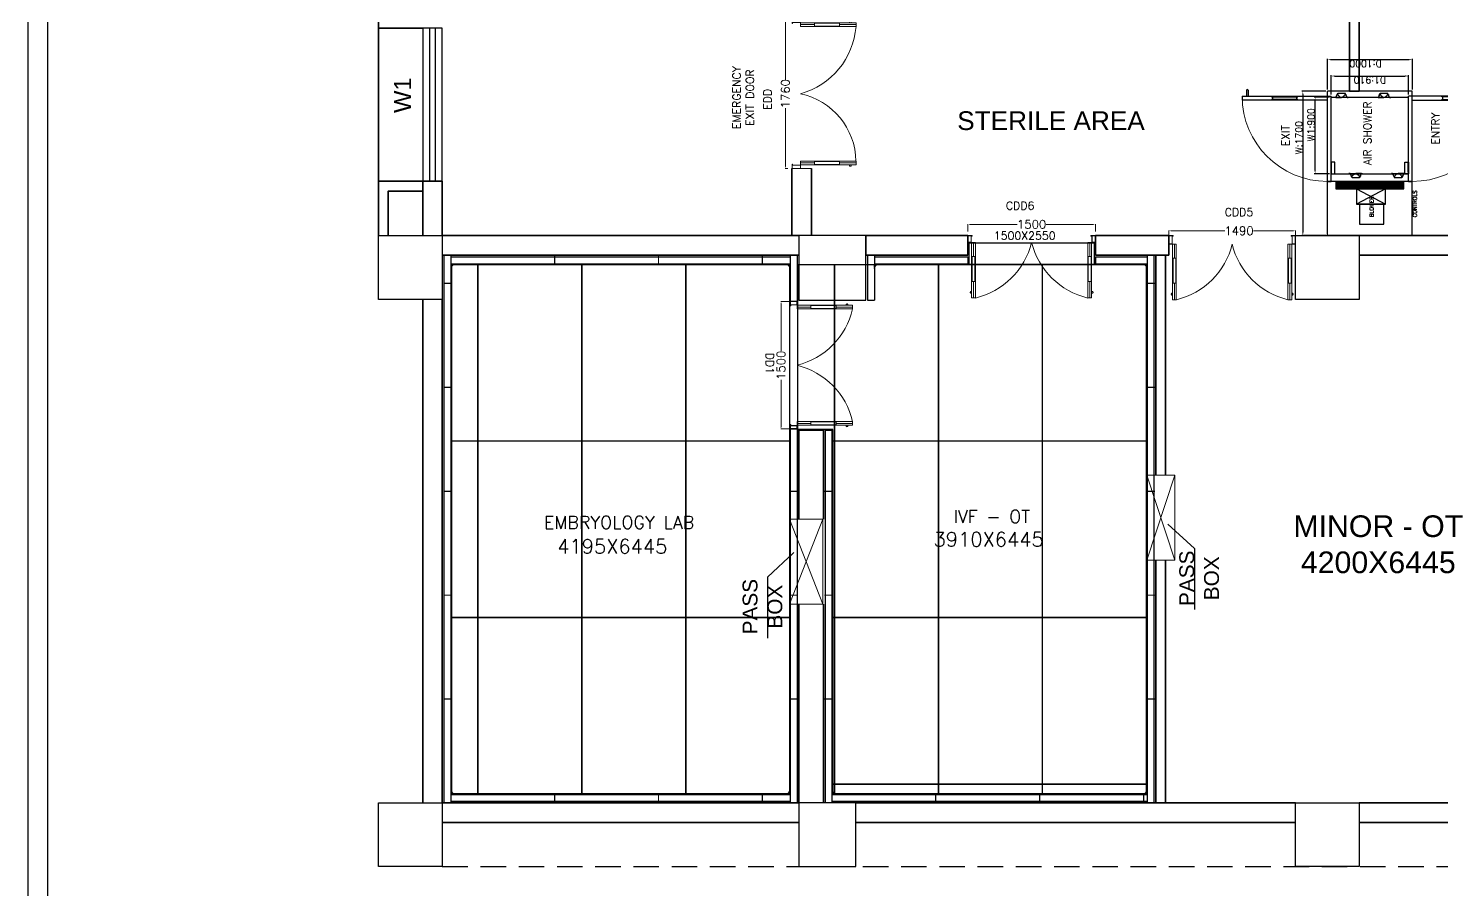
# Model space of a CAD drawing. Extents: x 3505867 to 3988380, y -625948 to -590408.
# Drawn here: x 3797975 to 3814609, y -613975 to -603838 of the extents above; entities that cross this region are included whole.
import ezdxf
from ezdxf.enums import TextEntityAlignment as Align

# ---------------------------------------------------------------- set-up
doc = ezdxf.new("R2010")
doc.units = 0
doc.header["$LTSCALE"] = 6
doc.header["$MEASUREMENT"] = 0
doc.linetypes.add('HIDDEN', pattern=[0.375, 0.25, -0.125])
doc.layers.get('0').update_dxf_attribs({"linetype": 'CONTINUOUS'})
doc.layers.get('Defpoints').update_dxf_attribs({"linetype": 'CONTINUOUS'})
for name, color, linetype, lineweight in [('0 Room description', 6, 'CONTINUOUS', 5), ('0 Room Dimensions', 7, 'CONTINUOUS', 0), ('1200 Door', 144, 'CONTINUOUS', 5), ('Ahlada 50mm Ceiling Panels', 191, 'CONTINUOUS', 0), ('Ahlada Coving', 3, 'CONTINUOUS', 0), ('Double Leaf Door', 4, 'CONTINUOUS', 18), ('Partition-80WP', 7, 'CONTINUOUS', 5), ('WALL', 10, 'CONTINUOUS', 35), ('WIN', 151, 'CONTINUOUS', 9)]:
    doc.layers.add(name, color=color, linetype=linetype, lineweight=lineweight)
for name, color, linetype in [('80 mm Wall', 5, 'CONTINUOUS'), ('AIR SHOWER', 7, 'CONTINUOUS'), ('Chajja', 7, 'CONTINUOUS'), ('COL', 5, 'CONTINUOUS'), ('DIM', 7, 'CONTINUOUS'), ('JOINERY', 7, 'CONTINUOUS'), ('walls', 1, 'CONTINUOUS'), ('Window', 161, 'CONTINUOUS')]:
    doc.layers.add(name, color=color, linetype=linetype)
doc.styles.add('ARIAL', font='')
doc.styles.add('ROMANS', font='romans.shx')
doc.styles.add('SIMPLEX', font='SIMPLEX')
doc.styles.get("Standard").update_dxf_attribs({"font": 'SIMPLEX'})
doc.styles.get('ARIAL').set_extended_font_data('Arial')
doc.dimstyles.new('AEPL1', dxfattribs={"dimtxt": 100, "dimasz": 25, "dimexe": 1.25, "dimexo": 50, "dimtad": 0, "dimdec": 0, "dimtxsty": 'ROMANS', "dimcen": 2.5, "dimclrd": 250, "dimclre": 250, "dimadec": 0, "dimazin": 0, "dimtfac": 1, "dimtdec": 0, "dimtmove": 0, "dimatfit": 3, "dimfxl": 1, "dimlwd": 0, "dimlwe": 0, "dimarcsym": 0})
doc.dimstyles.new('BIGDFD', dxfattribs={"dimtxt": 8, "dimasz": 4, "dimexe": 1, "dimexo": 2, "dimtad": 1, "dimlfac": 10, "dimtxsty": 'Standard', "dimcen": 2.5, "dimclrd": 5, "dimclre": 3, "dimclrt": 1, "dimadec": 0, "dimazin": 0, "dimtfac": 1, "dimtmove": 0, "dimatfit": 3, "dimfxl": 1, "dimarcsym": 0})
doc.dimstyles.new('BIGDFD$0', dxfattribs={"dimtxt": 8, "dimasz": 4, "dimexe": 1, "dimexo": 2, "dimtad": 1, "dimlfac": 10, "dimtxsty": 'Standard', "dimcen": 2.5, "dimclrd": 5, "dimclre": 3, "dimclrt": 1, "dimadec": 0, "dimazin": 0, "dimtfac": 1, "dimtmove": 0, "dimatfit": 3, "dimfxl": 1, "dimarcsym": 0})
doc.dimstyles.new('TEXT', dxfattribs={"dimscale": 0, "dimtxt": 500, "dimasz": 100, "dimexe": 75, "dimexo": 100, "dimgap": 50, "dimtad": 0, "dimdec": 0, "dimzin": 0, "dimdsep": 46, "dimtxsty": 'ARIAL', "dimblk": 'OBLIQUE', "dimcen": 0.09, "dimdle": 100, "dimclrd": 256, "dimclre": 256, "dimclrt": 6, "dimadec": 0, "dimazin": 0, "dimtfac": 1, "dimtdec": 0, "dimtofl": 0, "dimtmove": 2, "dimatfit": 3, "dimfxl": 1, "dimfrac": 2, "dimtolj": 1, "dimtzin": 0, "dimarcsym": 0})

# ---------------------------------------------------------------- blocks, each defined once
blk = doc.blocks.new('_Oblique')
at = {"color": 0, "linetype": 'ByBlock', "lineweight": -2}
blk.add_line((-0.5, -0.5), (0.5, 0.5), dxfattribs=at)
blk = doc.blocks.new('*D128')
at = {"layer": 'Defpoints', "color": 0, "linetype": 'ByBlock'}
for p in [(-26870, 7660), (-25370, 7793), (-25370, 7660)]:
    blk.add_point(p, dxfattribs=at)
at = {"layer": 'DIM', "color": 250, "linetype": 'ByBlock', "lineweight": 0}
for p, q in [((-26870, 7710), (-26870, 7795)), ((-26845, 7793), (-26290, 7793)), ((-25395, 7793), (-25950, 7793)), ((-25370, 7710), (-25370, 7795))]:
    blk.add_line(p, q, dxfattribs=at)
at = {"layer": 'DIM', "color": 250, "linetype": 'ByBlock'}
for points in [[(-26845, 7797), (-26845, 7789), (-26870, 7793)], [(-25395, 7789), (-25395, 7797), (-25370, 7793)]]:
    blk.add_solid(points, dxfattribs=at)
at = {"layer": 'DIM', "color": 0, "linetype": 'ByBlock', "insert": (-26120, 7793), "char_height": 100, "attachment_point": 5, "style": 'ROMANS'}
blk.add_mtext('1500', dxfattribs=at)
blk = doc.blocks.new('*D129')
at = {"layer": 'Defpoints', "color": 0, "linetype": 'ByBlock'}
for p in [(-23015, 7717), (-24505, 7545), (-23015, 7545)]:
    blk.add_point(p, dxfattribs=at)
at = {"layer": 'DIM', "color": 250, "linetype": 'ByBlock', "lineweight": 0}
for p, q in [((-24505, 7595), (-24505, 7719)), ((-24480, 7717), (-23848, 7717)), ((-23040, 7717), (-23509, 7717)), ((-23015, 7595), (-23015, 7719))]:
    blk.add_line(p, q, dxfattribs=at)
at = {"layer": 'DIM', "color": 250, "linetype": 'ByBlock'}
for points in [[(-24480, 7721), (-24480, 7713), (-24505, 7717)], [(-23040, 7713), (-23040, 7721), (-23015, 7717)]]:
    blk.add_solid(points, dxfattribs=at)
at = {"layer": 'DIM', "color": 0, "linetype": 'ByBlock', "insert": (-23679, 7717), "char_height": 100, "attachment_point": 5, "style": 'ROMANS'}
blk.add_mtext('1490', dxfattribs=at)
blk = doc.blocks.new('1500x80')
at = {"layer": 'Double Leaf Door'}
for points in [[(99336, -25418), (99341, -25418), (99341, -25121), (99336, -25121)], [(99380, -25121), (99375, -25121), (99375, -25418), (99380, -25418)], [(100704, -25121), (100709, -25121), (100709, -25418), (100704, -25418)], [(100748, -25418), (100743, -25418), (100743, -25121), (100748, -25121)]]:
    blk.add_hatch(color=6, dxfattribs=at).paths.add_polyline_path(points)
at = {"layer": 'Double Leaf Door', "color": 8}
for p, q in [((99336, -25582), (99336, -24928)), ((99336, -24928), (99380, -24928)), ((99358, -25121), (99358, -24928)), ((99380, -24928), (99380, -25582)), ((100748, -24928), (100704, -24928)), ((100704, -24928), (100704, -25582)), ((100726, -25121), (100726, -24928)), ((100748, -25582), (100748, -24928)), ((99322, -24985), (99322, -25003)), ((99336, -24983), (99324, -24983)), ((99324, -25005), (99336, -25005)), ((99336, -24983), (99336, -25005)), ((100748, -24983), (100760, -24983)), ((100748, -24983), (100748, -25005)), ((100760, -25005), (100748, -25005)), ((100762, -24985), (100762, -25003)), ((99358, -25582), (99358, -25418)), ((100726, -25582), (100726, -25418)), ((99292, -25582), (99292, -25662)), ((99332, -25582), (99292, -25582)), ((99294, -25584), (99294, -25660)), ((99330, -25584), (99294, -25584)), ((99330, -25659), (99330, -25584)), ((99332, -25657), (99332, -25582)), ((99380, -25582), (99336, -25582)), ((100704, -25582), (100748, -25582)), ((100752, -25657), (100752, -25582)), ((100752, -25582), (100792, -25582)), ((100754, -25659), (100754, -25584)), ((100754, -25584), (100790, -25584)), ((100790, -25584), (100790, -25660)), ((100792, -25582), (100792, -25662)), ((99292, -25662), (99332, -25662)), ((99294, -25660), (99332, -25660)), ((99342, -25659), (99330, -25659)), ((99344, -25657), (99332, -25657)), ((99332, -25660), (99342, -25660)), ((99332, -25662), (99344, -25662)), ((99342, -25660), (99342, -25659)), ((99344, -25662), (99344, -25657)), ((100740, -25662), (100740, -25657)), ((100740, -25657), (100752, -25657)), ((100752, -25662), (100740, -25662)), ((100742, -25660), (100742, -25659)), ((100742, -25659), (100754, -25659)), ((100752, -25660), (100742, -25660)), ((100790, -25660), (100752, -25660)), ((100792, -25662), (100752, -25662))]:
    blk.add_line(p, q, dxfattribs=at)
at = {"layer": 'Double Leaf Door', "color": 6}
for p, q in [((99380, -25121), (99336, -25121)), ((99336, -25121), (99336, -25418)), ((99341, -25418), (99341, -25121)), ((99375, -25418), (99375, -25121)), ((99380, -25418), (99380, -25121)), ((100704, -25418), (100704, -25121)), ((100704, -25121), (100748, -25121)), ((100709, -25418), (100709, -25121)), ((100743, -25418), (100743, -25121)), ((100748, -25121), (100748, -25418)), ((99336, -25418), (99380, -25418)), ((100748, -25418), (100704, -25418))]:
    blk.add_line(p, q, dxfattribs=at)
at = {"layer": 'Double Leaf Door', "color": 6, "ltscale": 100}
for p, q in [((99375, -25121), (99375, -25418)), ((100709, -25121), (100709, -25418))]:
    blk.add_line(p, q, dxfattribs=at)
at = {"layer": 'Double Leaf Door', "color": 6}
for points in [[(99336, -25121), (99336, -25418), (99341, -25418), (99341, -25121), (99336, -25121)], [(99380, -25121), (99380, -25418), (99375, -25418), (99375, -25121), (99380, -25121)], [(100704, -25121), (100704, -25418), (100709, -25418), (100709, -25121), (100704, -25121)], [(100748, -25121), (100748, -25418), (100743, -25418), (100743, -25121), (100748, -25121)]]:
    blk.add_lwpolyline(points, dxfattribs=at)
at = {"layer": 'Double Leaf Door', "ltscale": 5000}
for points in [[(99336, -25121), (99336, -25418), (99341, -25418), (99341, -25121), (99336, -25121)], [(100748, -25121), (100748, -25418), (100743, -25418), (100743, -25121), (100748, -25121)]]:
    blk.add_lwpolyline(points, dxfattribs=at)
at = {"layer": 'Double Leaf Door', "color": 8}
for centre, radius, start, end in [((99176, -25796), 892, 13.906, 76.7864), ((100908, -25796), 892, 103.2136, 166.094), ((99322, -24994), 3.72, 90, 270), ((99324, -24985), 1.98, 90, 180), ((99324, -25003), 1.98, 180, 270), ((100760, -24985), 1.98, 0, 90), ((100760, -25003), 1.98, 270, 0), ((100762, -24994), 3.72, 270, 90)]:
    blk.add_arc(centre, radius, start, end, dxfattribs=at)
blk = doc.blocks.new('1500x2100x100 DD')
at = {"layer": 'Double Leaf Door'}
for points in [[(49, 264), (54, 264), (54, 560), (49, 560)], [(93, 560), (88, 560), (88, 264), (93, 264)], [(1407, 560), (1412, 560), (1412, 264), (1407, 264)], [(1451, 264), (1446, 264), (1446, 560), (1451, 560)]]:
    blk.add_hatch(color=6, dxfattribs=at).paths.add_polyline_path(points)
at = {"layer": 'Double Leaf Door', "color": 8}
for p, q in [((35, 697), (35, 679)), ((49, 699), (37, 699)), ((37, 677), (49, 677)), ((49, 100), (49, 754)), ((49, 754), (93, 754)), ((49, 699), (49, 677)), ((71, 560), (71, 754)), ((93, 754), (93, 100)), ((1451, 754), (1407, 754)), ((1407, 754), (1407, 100)), ((1429, 560), (1429, 754)), ((1451, 100), (1451, 754)), ((1451, 699), (1463, 699)), ((1451, 699), (1451, 677)), ((1463, 677), (1451, 677)), ((1465, 697), (1465, 679)), ((71, 100), (71, 264)), ((1429, 100), (1429, 264)), ((5, 100), (5, 0)), ((45, 100), (5, 100)), ((5, 0), (45, 0)), ((7, 98), (7, 2)), ((43, 98), (7, 98)), ((7, 2), (45, 2)), ((43, 3), (43, 98)), ((55, 3), (43, 3)), ((45, 5), (45, 100)), ((57, 5), (45, 5)), ((45, 2), (55, 2)), ((45, 0), (57, 0)), ((93, 100), (49, 100)), ((55, 2), (55, 3)), ((57, 0), (57, 5)), ((1407, 100), (1451, 100)), ((1443, 0), (1443, 5)), ((1443, 5), (1455, 5)), ((1455, 0), (1443, 0)), ((1445, 2), (1445, 3)), ((1445, 3), (1457, 3)), ((1455, 2), (1445, 2)), ((1455, 5), (1455, 100)), ((1455, 100), (1495, 100)), ((1493, 2), (1455, 2)), ((1495, 0), (1455, 0)), ((1457, 3), (1457, 98)), ((1457, 98), (1493, 98)), ((1493, 98), (1493, 2)), ((1495, 100), (1495, 0))]:
    blk.add_line(p, q, dxfattribs=at)
at = {"layer": 'Double Leaf Door', "color": 6}
for p, q in [((93, 560), (49, 560)), ((49, 560), (49, 264)), ((54, 264), (54, 560)), ((88, 264), (88, 560)), ((93, 264), (93, 560)), ((1407, 264), (1407, 560)), ((1407, 560), (1451, 560)), ((1412, 264), (1412, 560)), ((1446, 264), (1446, 560)), ((1451, 560), (1451, 264)), ((49, 264), (93, 264)), ((1451, 264), (1407, 264))]:
    blk.add_line(p, q, dxfattribs=at)
at = {"layer": 'Double Leaf Door', "color": 6, "ltscale": 100}
for p, q in [((88, 560), (88, 264)), ((1412, 560), (1412, 264))]:
    blk.add_line(p, q, dxfattribs=at)
at = {"layer": 'Double Leaf Door', "color": 6}
for points in [[(49, 560), (49, 264), (54, 264), (54, 560), (49, 560)], [(93, 560), (93, 264), (88, 264), (88, 560), (93, 560)], [(1407, 560), (1407, 264), (1412, 264), (1412, 560), (1407, 560)], [(1451, 560), (1451, 264), (1446, 264), (1446, 560), (1451, 560)]]:
    blk.add_lwpolyline(points, dxfattribs=at)
at = {"layer": 'Double Leaf Door', "ltscale": 5000}
for points in [[(49, 560), (49, 264), (54, 264), (54, 560), (49, 560)], [(1451, 560), (1451, 264), (1446, 264), (1446, 560), (1451, 560)]]:
    blk.add_lwpolyline(points, dxfattribs=at)
at = {"layer": 'Double Leaf Door', "color": 8}
for centre, radius, start, end in [((35, 688), 3.72, 90, 270), ((37, 697), 1.98, 90, 180), ((37, 679), 1.98, 180, 270), ((-111, -108), 886, 13.5745, 76.6836), ((1611, -108), 886, 103.3164, 166.4255), ((1463, 697), 1.98, 0, 90), ((1463, 679), 1.98, 270, 0), ((1465, 688), 3.72, 270, 90)]:
    blk.add_arc(centre, radius, start, end, dxfattribs=at)
blk = doc.blocks.new('1800x100')
at = {"layer": 'Double Leaf Door'}
for points in [[(101628, -31395), (101633, -31395), (101633, -31098), (101628, -31098)], [(101672, -31098), (101667, -31098), (101667, -31395), (101672, -31395)], [(103256, -31098), (103261, -31098), (103261, -31395), (103256, -31395)], [(103300, -31395), (103295, -31395), (103295, -31098), (103300, -31098)]]:
    blk.add_hatch(color=6, dxfattribs=at).paths.add_polyline_path(points)
at = {"layer": 'Double Leaf Door', "color": 8}
for p, q in [((101628, -31558), (101628, -30904)), ((101628, -30904), (101672, -30904)), ((101650, -31098), (101650, -30904)), ((101672, -30904), (101672, -31558)), ((103300, -30904), (103256, -30904)), ((103256, -30904), (103256, -31558)), ((103278, -31098), (103278, -30904)), ((103300, -31558), (103300, -30904)), ((101613, -30962), (101613, -30980)), ((101628, -30960), (101615, -30960)), ((101615, -30982), (101628, -30982)), ((101628, -30960), (101628, -30982)), ((103300, -30960), (103312, -30960)), ((103300, -30960), (103300, -30982)), ((103312, -30982), (103300, -30982)), ((103314, -30962), (103314, -30980)), ((101650, -31558), (101650, -31395)), ((103278, -31558), (103278, -31395)), ((101584, -31558), (101584, -31658)), ((101624, -31558), (101584, -31558)), ((101586, -31560), (101586, -31656)), ((101622, -31560), (101586, -31560)), ((101622, -31655), (101622, -31560)), ((101624, -31654), (101624, -31558)), ((101672, -31558), (101628, -31558)), ((103256, -31558), (103300, -31558)), ((103304, -31654), (103304, -31558)), ((103304, -31558), (103344, -31558)), ((103306, -31655), (103306, -31560)), ((103306, -31560), (103342, -31560)), ((103342, -31560), (103342, -31656)), ((103344, -31558), (103344, -31658)), ((101584, -31658), (101624, -31658)), ((101586, -31656), (101624, -31656)), ((101634, -31655), (101622, -31655)), ((101636, -31654), (101624, -31654)), ((101624, -31656), (101634, -31656)), ((101624, -31658), (101636, -31658)), ((101634, -31656), (101634, -31655)), ((101636, -31658), (101636, -31654)), ((103292, -31658), (103292, -31654)), ((103292, -31654), (103304, -31654)), ((103304, -31658), (103292, -31658)), ((103294, -31656), (103294, -31655)), ((103294, -31655), (103306, -31655)), ((103304, -31656), (103294, -31656)), ((103342, -31656), (103304, -31656)), ((103344, -31658), (103304, -31658))]:
    blk.add_line(p, q, dxfattribs=at)
at = {"layer": 'Double Leaf Door', "color": 6}
for p, q in [((101672, -31098), (101628, -31098)), ((101628, -31098), (101628, -31395)), ((101633, -31395), (101633, -31098)), ((101667, -31395), (101667, -31098)), ((101672, -31395), (101672, -31098)), ((103256, -31395), (103256, -31098)), ((103256, -31098), (103300, -31098)), ((103261, -31395), (103261, -31098)), ((103295, -31395), (103295, -31098)), ((103300, -31098), (103300, -31395)), ((101628, -31395), (101672, -31395)), ((103300, -31395), (103256, -31395))]:
    blk.add_line(p, q, dxfattribs=at)
at = {"layer": 'Double Leaf Door', "color": 6, "ltscale": 100}
for p, q in [((101667, -31098), (101667, -31395)), ((103261, -31098), (103261, -31395))]:
    blk.add_line(p, q, dxfattribs=at)
at = {"layer": 'Double Leaf Door', "color": 6}
for points in [[(101628, -31098), (101628, -31395), (101633, -31395), (101633, -31098), (101628, -31098)], [(101672, -31098), (101672, -31395), (101667, -31395), (101667, -31098), (101672, -31098)], [(103256, -31098), (103256, -31395), (103261, -31395), (103261, -31098), (103256, -31098)], [(103300, -31098), (103300, -31395), (103295, -31395), (103295, -31098), (103300, -31098)]]:
    blk.add_lwpolyline(points, dxfattribs=at)
at = {"layer": 'Double Leaf Door', "ltscale": 5000}
for points in [[(101628, -31098), (101628, -31395), (101633, -31395), (101633, -31098), (101628, -31098)], [(103300, -31098), (103300, -31395), (103295, -31395), (103295, -31098), (103300, -31098)]]:
    blk.add_lwpolyline(points, dxfattribs=at)
at = {"layer": 'Double Leaf Door', "color": 8}
for centre, radius, start, end in [((101602, -31796), 894, 15.3848, 85.5115), ((103269, -31727), 822, 90.8957, 168.2081), ((101613, -30971), 3.72, 90, 270), ((101615, -30962), 1.98, 90, 180), ((101615, -30980), 1.98, 180, 270), ((103312, -30962), 1.98, 0, 90), ((103312, -30980), 1.98, 270, 0), ((103314, -30971), 3.72, 270, 90)]:
    blk.add_arc(centre, radius, start, end, dxfattribs=at)
blk = doc.blocks.new('*D132')
at = {"layer": 'Defpoints', "color": 0, "linetype": 'ByBlock'}
for p in [(-28940, 10210), (-29018, 8450), (-28940, 8450)]:
    blk.add_point(p, dxfattribs=at)
at = {"layer": 'DIM', "color": 250, "linetype": 'ByBlock', "lineweight": 0}
for p, q in [((-28990, 10210), (-29020, 10210)), ((-29018, 10185), (-29018, 9499)), ((-29018, 8475), (-29018, 9160)), ((-28990, 8450), (-29020, 8450))]:
    blk.add_line(p, q, dxfattribs=at)
at = {"layer": 'DIM', "color": 250, "linetype": 'ByBlock'}
for points in [[(-29014, 10185), (-29022, 10185), (-29018, 10210)], [(-29022, 8475), (-29014, 8475), (-29018, 8450)]]:
    blk.add_solid(points, dxfattribs=at)
at = {"layer": 'DIM', "color": 0, "linetype": 'ByBlock', "insert": (-29018, 9330), "char_height": 100, "attachment_point": 5, "rotation": 90, "style": 'ROMANS'}
blk.add_mtext('1760', dxfattribs=at)
blk = doc.blocks.new('*D26')
at = {"color": 3, "lineweight": -2, "transparency": 16777216}
for p, q in [((72.8, 197.7), (72.8, 215.6)), ((162.8, 197.7), (162.8, 215.6))]:
    blk.add_line(p, q, dxfattribs=at)
at = {"color": 5, "lineweight": -2, "transparency": 16777216}
blk.add_line((76.8, 214.6), (158.8, 214.6), dxfattribs=at)
at = {"color": 5, "transparency": 16777216}
for points in [[(76.8, 215.3), (76.8, 214), (72.8, 214.6)], [(158.8, 214), (158.8, 215.3), (162.8, 214.6)]]:
    blk.add_solid(points, dxfattribs=at)
at = {"layer": 'Defpoints', "color": 0, "transparency": 16777216}
for p in [(162.8, 214.6), (72.8, 195.7), (162.8, 195.7)]:
    blk.add_point(p, dxfattribs=at)
at = {"color": 1, "transparency": 16777216, "insert": (130.4, 219.4), "char_height": 8, "attachment_point": 5}
blk.add_mtext('W1:900', dxfattribs=at)
blk = doc.blocks.new('*D27')
at = {"color": 3, "lineweight": -2, "transparency": 16777216}
for p, q in [((0, 202.2), (0, 230.1)), ((170, 202.2), (170, 230.1))]:
    blk.add_line(p, q, dxfattribs=at)
at = {"color": 5, "lineweight": -2, "transparency": 16777216}
blk.add_line((166, 229.1), (4, 229.1), dxfattribs=at)
at = {"color": 5, "transparency": 16777216}
for points in [[(4, 229.7), (4, 228.4), (0, 229.1)], [(166, 228.4), (166, 229.7), (170, 229.1)]]:
    blk.add_solid(points, dxfattribs=at)
at = {"layer": 'Defpoints', "color": 0, "transparency": 16777216}
for p in [(0, 229.1), (0, 200.2), (170, 200.2)]:
    blk.add_point(p, dxfattribs=at)
at = {"color": 1, "transparency": 16777216, "insert": (115.3, 233.8), "char_height": 8, "attachment_point": 5}
blk.add_mtext('W:1700', dxfattribs=at)
blk = doc.blocks.new('nolllw new')
for p, q in [((-139, 14), (-138, 15)), ((-124, 16), (-137, 16)), ((-123, 15), (-107, -15)), ((-113, 14), (-3, 14)), ((8, 15), (-8, -15)), ((9, 16), (22, 16)), ((23, 14), (23, 16)), ((23, 14), (23, 15)), ((-100, -16), (-106, -16)), ((-15, -16), (-9, -16))]:
    blk.add_line(p, q)
at = {"color": 19}
for p, q in [((-124, 16), (-58, 16)), ((9, 16), (-58, 16)), ((-100, -34), (-15, -34))]:
    blk.add_line(p, q, dxfattribs=at)
at = {"color": 1}
for p, q in [((-75, 15), (-75, 11)), ((-41, 15), (-41, 11)), ((-100, -27), (-100, -34)), ((-15, -27), (-15, -34))]:
    blk.add_line(p, q, dxfattribs=at)
at = {"color": 3}
for p, q in [((-113, -5), (-113, -13)), ((-110, -16), (-110, -16)), ((-109, -17), (-101, -34)), ((-100, -34), (-100, -34)), ((-15, -34), (-15, -34)), ((-7, -17), (-14, -34)), ((-6, -16), (-5, -16)), ((-2, -5), (-2, -13))]:
    blk.add_line(p, q, dxfattribs=at)
for centre, radius, start, end in [((-137, 15), 1, 90, 159.381), ((-124, 15), 1, 27.8597, 90), ((9, 15), 1, 90, 152.1403), ((22, 15), 1, 20.619, 90), ((-106, -15), 1, 207.8597, 270), ((-100, -15), 1, 270, 343.3261), ((-61, -27), 40.2, 161.5212, 163.3261), ((-54, -27), 40.2, 16.6739, 18.4788), ((-15, -15), 1, 196.6739, 270), ((-9, -15), 1, 270, 332.1403)]:
    blk.add_arc(centre, radius, start, end)
at = {"color": 1}
for centre, radius, start, end in [((-61, -27), 39.2, 111.5891, 180), ((-74, 15), 0.396, 106.6984, 167.5275), ((-76, 11), 1, 291.5891, 0), ((-41, 15), 0.396, 12.4725, 73.3016), ((-40, 11), 1, 180, 248.4109), ((-54, -27), 39.2, 0, 68.4109)]:
    blk.add_arc(centre, radius, start, end, dxfattribs=at)
at = {"color": 3}
for centre, radius, start, end in [((-110, -13), 3, 180, 270), ((-110, -17), 1, 24.7129, 90), ((-100, -34), 0.5, 204.7129, 270), ((-15, -34), 0.5, 270, 335.2871), ((-6, -17), 1, 90, 155.2871), ((-5, -13), 3, 270, 0)]:
    blk.add_arc(centre, radius, start, end, dxfattribs=at)
blk = doc.blocks.new('*D29')
at = {"layer": 'AIR SHOWER', "color": 3, "lineweight": -2, "transparency": 16777216}
for p, q in [((172, 200.2), (208, 200.2)), ((172, 100.2), (208, 100.2))]:
    blk.add_line(p, q, dxfattribs=at)
at = {"layer": 'AIR SHOWER', "color": 5, "lineweight": -2, "transparency": 16777216}
blk.add_line((207, 104.2), (207, 196.2), dxfattribs=at)
at = {"layer": 'AIR SHOWER', "color": 5, "transparency": 16777216}
for points in [[(207.7, 196.2), (206.4, 196.2), (207, 200.2)], [(206.4, 104.2), (207.7, 104.2), (207, 100.2)]]:
    blk.add_solid(points, dxfattribs=at)
at = {"layer": 'Defpoints', "color": 0, "transparency": 16777216}
for p in [(170, 200.2), (207, 200.2), (170, 100.2)]:
    blk.add_point(p, dxfattribs=at)
at = {"layer": 'AIR SHOWER', "color": 1, "transparency": 16777216, "insert": (202.3, 155.3), "char_height": 8, "attachment_point": 5, "rotation": 90}
blk.add_mtext('D:1000', dxfattribs=at)
blk = doc.blocks.new('*D30')
at = {"layer": 'AIR SHOWER', "color": 3, "lineweight": -2, "transparency": 16777216}
for p, q in [((166, 195.7), (188.8, 195.7)), ((166, 104.7), (188.8, 104.7))]:
    blk.add_line(p, q, dxfattribs=at)
at = {"layer": 'AIR SHOWER', "color": 5, "lineweight": -2, "transparency": 16777216}
blk.add_line((187.8, 191.7), (187.8, 108.7), dxfattribs=at)
at = {"layer": 'AIR SHOWER', "color": 5, "transparency": 16777216}
for points in [[(188.5, 191.7), (187.2, 191.7), (187.8, 195.7)], [(187.2, 108.7), (188.5, 108.7), (187.8, 104.7)]]:
    blk.add_solid(points, dxfattribs=at)
at = {"layer": 'Defpoints', "color": 0, "transparency": 16777216}
for p in [(164, 195.7), (164, 104.7), (187.8, 104.7)]:
    blk.add_point(p, dxfattribs=at)
at = {"layer": 'AIR SHOWER', "color": 1, "transparency": 16777216, "insert": (183.1, 150.2), "char_height": 8, "attachment_point": 5, "rotation": 90}
blk.add_mtext('D1:910', dxfattribs=at)
blk = doc.blocks.new('*D135')
at = {"layer": 'Defpoints', "color": 0, "linetype": 'ByBlock'}
for p in [(-29069, 6885), (-28920, 6885), (-28920, 5385)]:
    blk.add_point(p, dxfattribs=at)
at = {"layer": 'DIM', "color": 250, "linetype": 'ByBlock', "lineweight": 0}
for p, q in [((-28970, 6885), (-29070, 6885)), ((-29069, 6860), (-29069, 6305)), ((-29069, 5410), (-29069, 5965)), ((-28970, 5385), (-29070, 5385))]:
    blk.add_line(p, q, dxfattribs=at)
at = {"layer": 'DIM', "color": 250, "linetype": 'ByBlock'}
for points in [[(-29065, 6860), (-29073, 6860), (-29069, 6885)], [(-29073, 5410), (-29065, 5410), (-29069, 5385)]]:
    blk.add_solid(points, dxfattribs=at)
at = {"layer": 'DIM', "color": 0, "linetype": 'ByBlock', "insert": (-29069, 6135), "char_height": 100, "attachment_point": 5, "rotation": 90, "style": 'ROMANS'}
blk.add_mtext('1500', dxfattribs=at)
blk = doc.blocks.new('A010004 Mezz.F. Layout Plan$0$b & c')
at = {"layer": 'Ahlada Coving', "color": 3}
for p, q in [((-4, 41), (-6, 42)), ((-3, 8), (-4, 8)), ((-4, 8), (-3, 6)), ((5, 15), (-3, 8)), ((-3, 6), (6, 14)), ((9, 11), (0, 3)), ((0, 3), (2, 2)), ((2, 3), (10, 11)), ((2, 2), (2, 3)), ((37, 0), (35, 2))]:
    blk.add_line(p, q, dxfattribs=at)
blk.add_lwpolyline([(-6, 31), (-6, 6), (0, 0), (25, 0), (23, 2), (13, 2), (4, 4), (4, 2), (1, 2), (-4, 6), (-4, 9), (-1, 9), (-4, 19), (-4, 28), (-6, 31)], dxfattribs=at)
for radius, start, end in [(44, 181.9548, 220.5976), (42.5, 184.1661, 265.906), (44, 222.2286, 227.7746), (44, 229.4056, 268.1119)]:
    blk.add_arc((38, 44), radius, start, end, dxfattribs=at)
blk = doc.blocks.new('AIR SHOWER')
at = {"layer": 'AIR SHOWER'}
h = blk.add_hatch(dxfattribs=at)
h.set_pattern_fill('ANSI37', color=256, scale=0.24, angle=180, style=0)
h.set_pattern_definition([(45, (-36516.70436, 5170.6153), (-0.538815367, 0.538815367), []), (135, (-36516.70436, 5170.6153), (-0.538815367, -0.538815367), [])])
h.paths.add_polyline_path([(63.7649, 110.1138), (54.9235, 110.1138), (54.9235, 189.8012), (63.7649, 189.8012)])
h = blk.add_hatch(dxfattribs=at)
h.set_pattern_fill('ANSI37', color=256, scale=0.24, angle=180, style=0)
h.set_pattern_definition([(45, (-52704.6564, 3586.6221), (-0.538815367, 0.538815367), []), (135, (-52704.6564, 3586.6221), (-0.538815367, -0.538815367), [])])
h.paths.add_polyline_path([(54.9235, 189.5272), (63.7649, 189.5272), (63.7649, 182.3028), (54.9235, 182.3028)])
for p, q in [((159.5, 200.2351), (159.5, 300.4701)), ((164, 300.4701), (159.5, 300.4701)), ((164, 300.4701), (164, 200.2351)), ((171.05, 295.4201), (164, 295.4201)), ((171.05, 293.5201), (164, 293.5201)), ((159.5, 265.8021), (160.1, 265.8021)), ((160.1, 234.8021), (160.1, 265.8021)), ((160.1, 264.3021), (163.4, 264.3021)), ((163.4, 265.8021), (163.4, 234.8021)), ((163.4, 265.8021), (164, 265.8021)), ((159.5, 234.8021), (160.1, 234.8021)), ((160.1, 236.3021), (163.4, 236.3021)), ((163.4, 234.8021), (164, 234.8021)), ((0, 100.2351), (0, 200.2351)), ((0, 200.2351), (170, 200.2351)), ((63.7649, 200.2351), (63.7649, 195.7351)), ((63.7649, 100.2351), (63.7649, 200.2351)), ((164, 200.2351), (164, 195.7351)), ((170, 100.2351), (170, 200.2351)), ((170, 100.2351), (170, 200.2351)), ((63.7649, 195.7351), (164, 195.7351)), ((72.7649, 195.7351), (164, 195.7351)), ((72.7649, 195.7351), (72.7649, 104.7351)), ((162.7649, 195.7351), (162.7649, 104.7351)), ((162.7649, 195.7351), (162.7649, 104.7351)), ((54.9235, 165.7555), (36.841, 131.8309)), ((54.9235, 131.8309), (36.841, 165.7555)), ((0, 100.2351), (170, 100.2351)), ((63.7649, 104.7351), (164, 104.7351)), ((63.7649, 104.7351), (63.7649, 100.2351)), ((159.5, 100.2351), (159.5, 0)), ((164, 100.2351), (164, 104.7351)), ((164, 0), (164, 100.2351)), ((159.5, 65.6681), (160.1, 65.6681)), ((160.1, 65.6681), (160.1, 34.6681)), ((160.1, 64.1681), (163.4, 64.1681)), ((163.4, 34.6681), (163.4, 65.6681)), ((163.4, 65.6681), (164, 65.6681)), ((159.5, 34.6681), (160.1, 34.6681)), ((160.1, 36.1681), (163.4, 36.1681)), ((163.4, 34.6681), (164, 34.6681)), ((164, 0), (159.5, 0)), ((171.05, 6.95), (164, 6.95)), ((171.05, 5.05), (164, 5.05))]:
    blk.add_line(p, q, dxfattribs=at)
for points in [[(63.7649, 190.0987), (54.9235, 190.0987), (54.9235, 110.1138), (63.7649, 110.1138)], [(86.4277, 195.7351), (72.7649, 195.7351), (72.7649, 191.2865), (86.4277, 191.2865)], [(74.6432, 195.334), (85.2425, 195.334), (85.2425, 195.7351), (74.6432, 195.7351)], [(36.841, 162.4912), (13.6037, 162.4912), (13.6037, 133.8537), (36.841, 133.8537)], [(54.9235, 165.7555), (36.841, 165.7555), (36.841, 131.8309), (54.9235, 131.8309)], [(22.7846, 100.2351), (32.79, 100.2351), (32.79, 100.2351), (22.7846, 100.2351)], [(22.7846, 100.2351), (34.2228, 100.2351), (34.2228, 99.8821), (22.7846, 99.8821)], [(38.3459, 100.2351), (39.8996, 100.2351), (39.8996, 99.8823), (38.3459, 99.8823)], [(86.4277, 104.7351), (72.7649, 104.7351), (72.7649, 109.1836), (86.4277, 109.1836)], [(74.6432, 105.1361), (85.2425, 105.1361), (85.2425, 104.7351), (74.6432, 104.7351)]]:
    blk.add_lwpolyline(points, close=True, dxfattribs=at)
at = {"layer": 'AIR SHOWER', "color": 19, "lineweight": 0}
for centre, start, end in [((164, 200.2351), 90, 180), ((164, 100.2351), 180, 270)]:
    blk.add_arc(centre, 100.2351, start, end, dxfattribs=at)
at = {"layer": 'AIR SHOWER'}
for centre in [(171.05, 294.4701), (171.05, 6)]:
    blk.add_arc(centre, 0.95, 270, 90, dxfattribs=at)
at = {"layer": 'AIR SHOWER', "xscale": -0.1, "yscale": 0.1, "zscale": 0.1}
for p, rotation in [((164.3039, 177.8504), 89.99999999999997), ((71.3723, 172.6198), 269.9999999999856), ((164.3039, 127.8504), 89.99999999999997), ((71.3723, 122.6198), 269.9999999999856)]:
    blk.add_blockref('nolllw new', p, dxfattribs=dict(at, rotation=rotation))
at = {"layer": 'AIR SHOWER'}
for s, height, p in [('EXIT', 9.14932, (105.2922, 244.8428)), ('BLOWER', 4.57466, (21.8029, 145.8279)), ('AIR SHOWER', 9.14932, (82.7486, 148.4504)), ('CONTROLS', 4.57466, (21.5589, 94.8755)), ('ENTRY', 9.14932, (107.2005, 68.4017))]:
    blk.add_text(s, height=height, dxfattribs=at).set_placement(p)
for base, p1, p2, angle, text, dimstyle, picture, middle in [((0, 229.071), (170, 200.2351), (0, 200.2351), 180, 'W:1700', 'BIGDFD', '*D27', (115.3408, 229.071)), ((162.7649, 214.648), (72.7649, 195.7351), (162.7649, 195.7351), 180, 'W1:900', 'BIGDFD', '*D26', (130.4357, 214.648)), ((207.0183, 200.2351), (170, 100.2351), (170, 200.2351), 90, 'D:<>', 'BIGDFD$0', '*D29', (207.0183, 155.2726))]:
    dim = blk.add_linear_dim(base=base, p1=p1, p2=p2, angle=angle, text=text, dimstyle=dimstyle, dxfattribs=at)
    dim.commit()
    dim.dimension.update_dxf_attribs({"geometry": picture, "text_midpoint": middle, "dimtype": 128})
dim = blk.add_linear_dim(base=(187.8331, 104.7351), p1=(164, 195.7351), p2=(164, 104.7351), angle=90, text='D1:<>', dimstyle='BIGDFD$0', dxfattribs=at)
dim.commit()
dim.dimension.update_dxf_attribs({"geometry": '*D30', "text_midpoint": (183.1235, 150.2351)})
blk = doc.blocks.new('CIVIL IVF')
at = {"layer": '80 mm Wall', "ltscale": 500}
for p, q in [((-33035, 7430.2), (-33035, 985.2)), ((-32955, 7430.2), (-32955, 985.2)), ((-32955, 7410.2), (-28960, 7410.2)), ((-32955, 7330.2), (-28960, 7330.2)), ((-28960, 7430.2), (-28960, 6885.2)), ((-28880, 7430.2), (-28880, 6885.2)), ((-28050, 7430.2), (-28050, 6900.2)), ((-27970, 7430.2), (-27970, 6900.2)), ((-27970, 7410.2), (-26870, 7410.2)), ((-27970, 7330.2), (-26870, 7330.2)), ((-26870, 7410.2), (-26870, 7330.2)), ((-25370, 7410.2), (-24760, 7410.2)), ((-25370, 7330.2), (-24760, 7330.2)), ((-24760, 7430.2), (-24760, 985.2)), ((-24680, 7430.2), (-24680, 985.2)), ((-28050, 6900.2), (-27970, 6900.2)), ((-28960, 5385.2), (-28960, 985.2)), ((-28880, 5385.2), (-28880, 985.2)), ((-28550, 5370.2), (-28550, 985.2)), ((-28470, 5370.2), (-28470, 985.2)), ((-32955, 1085.2), (-28960, 1085.2)), ((-32955, 1005.2), (-28960, 1005.2)), ((-28470, 1085.2), (-24760, 1085.2)), ((-28470, 1005.2), (-24760, 1005.2))]:
    blk.add_line(p, q, dxfattribs=at)
at = {"layer": '80 mm Wall', "color": 8, "ltscale": 500}
for p, q in [((-25370, 7410.2), (-25370, 7330.2)), ((-28880, 6885.2), (-28960, 6885.2)), ((-28880, 5385.2), (-28960, 5385.2)), ((-28550, 5370.2), (-28470, 5370.2))]:
    blk.add_line(p, q, dxfattribs=at)
at = {"layer": 'Ahlada 50mm Ceiling Panels', "linetype": 'ByBlock', "lineweight": -2}
for p, q in [((-26860, 7570.2), (-26860, 7323.2)), ((-25380, 7570.2), (-26860, 7570.2)), ((-32945, 7320.2), (-28970, 7320.2)), ((-32945, 7320.2), (-32945, 1095.2)), ((-32639, 7320.2), (-32639, 1095.2)), ((-32636, 7320.2), (-32636, 1095.2)), ((-31416, 7320.2), (-31416, 1095.2)), ((-31413, 7320.2), (-31413, 1095.2)), ((-30193, 7320.2), (-30193, 1095.2)), ((-30190, 7320.2), (-30190, 1095.2)), ((-28970, 7320.2), (-28970, 1095.2)), ((-28870, 7320.2), (-24770, 7320.2)), ((-28870, 5380.2), (-28870, 7320.2)), ((-28439, 1095.2), (-28439, 7320.2)), ((-28436, 1095.2), (-28436, 7320.2)), ((-27216, 1095.2), (-27216, 7320.2)), ((-27213, 1095.2), (-27213, 7320.2)), ((-26860, 7323.2), (-25380, 7323.2)), ((-25993, 1095.2), (-25993, 7320.2)), ((-25990, 1095.2), (-25990, 7320.2)), ((-24770, 7320.2), (-24770, 1095.2)), ((-28460, 1095.2), (-28460, 5380.2)), ((-32945, 5247.2), (-28970, 5247.2)), ((-32945, 5244.2), (-28970, 5244.2)), ((-28460, 5247.2), (-24770, 5247.2)), ((-28460, 5244.2), (-24770, 5244.2)), ((-32945, 3171.2), (-28970, 3171.2)), ((-32945, 3168.2), (-28970, 3168.2)), ((-28460, 3171.2), (-24770, 3171.2)), ((-28460, 3168.2), (-24770, 3168.2)), ((-28460, 1208.2), (-24770, 1208.2)), ((-28460, 1205.2), (-24770, 1205.2)), ((-32945, 1095.2), (-28970, 1095.2)), ((-28460, 1095.2), (-24770, 1095.2))]:
    blk.add_line(p, q, dxfattribs=at)
at = {"layer": 'Ahlada 50mm Ceiling Panels', "color": 8, "linetype": 'ByBlock', "lineweight": -2}
for p, q in [((-25380, 7323.2), (-25380, 7570.2)), ((-28460, 5380.2), (-28870, 5380.2))]:
    blk.add_line(p, q, dxfattribs=at)
at = {"layer": 'Chajja', "color": 8, "linetype": 'HIDDEN', "ltscale": 200}
blk.add_line((-33055, 235.2), (-10540, 235.2), dxfattribs=at)
at = {"layer": 'COL', "color": 8}
for points in [[(-33805, 7660.2), (-33055, 7660.2), (-33055, 6910.2), (-33805, 6910.2)], [(-28860, 6900.2), (-28070, 6900.2), (-28070, 7660.2), (-28860, 7660.2)], [(-23015, 7660.2), (-22265, 7660.2), (-22265, 6910.2), (-23015, 6910.2)], [(-33805, 985.2), (-33055, 985.2), (-33055, 235.2), (-33805, 235.2)], [(-28860, 235.2), (-28190, 235.2), (-28190, 985.2), (-28860, 985.2)], [(-23015, 985.2), (-22265, 985.2), (-22265, 235.2), (-23015, 235.2)]]:
    blk.add_lwpolyline(points, close=True, dxfattribs=at)
at = {"layer": 'Partition-80WP', "ltscale": 0.5}
for p, q in [((-31735, 7420.1, -92016.4), (-31735, 7324.8, -92016.4)), ((-31732, 7420.1, -92016.4), (-31732, 7324.8, -92016.4)), ((-30512, 7420.1, -92016.4), (-30512, 7324.8, -92016.4)), ((-30509, 7420.1, -92016.4), (-30509, 7324.8, -92016.4)), ((-29289, 7420.1, -92016.4), (-29289, 7324.8, -92016.4)), ((-29286, 7420.1, -92016.4), (-29286, 7324.8, -92016.4)), ((-32946, 7100.3, -92016.4), (-33041.3, 7100.3, -92016.4)), ((-32946, 7097.3, -92016.4), (-33041.3, 7097.3, -92016.4)), ((-24671, 7100.3, -92016.4), (-24766.3, 7100.3, -92016.4)), ((-24671, 7097.3, -92016.4), (-24766.3, 7097.3, -92016.4)), ((-32946, 5877.3, -92016.4), (-33041.3, 5877.3, -92016.4)), ((-32946, 5874.3, -92016.4), (-33041.3, 5874.3, -92016.4)), ((-24671, 5877.3, -92016.4), (-24766.3, 5877.3, -92016.4)), ((-24671, 5874.3, -92016.4), (-24766.3, 5874.3, -92016.4)), ((-32946, 4654.3, -92016.4), (-33041.3, 4654.3, -92016.4)), ((-32946, 4651.3, -92016.4), (-33041.3, 4651.3, -92016.4)), ((-28871, 4654.3, -92016.4), (-28966.3, 4654.3, -92016.4)), ((-28871, 4651.3, -92016.4), (-28966.3, 4651.3, -92016.4)), ((-28461, 4654.3, -92016.4), (-28556.3, 4654.3, -92016.4)), ((-28461, 4651.3, -92016.4), (-28556.3, 4651.3, -92016.4)), ((-24671, 4654.3, -92016.4), (-24766.3, 4654.3, -92016.4)), ((-24671, 4651.3, -92016.4), (-24766.3, 4651.3, -92016.4)), ((-32946, 3431.3, -92016.4), (-33041.3, 3431.3, -92016.4)), ((-32946, 3428.3, -92016.4), (-33041.3, 3428.3, -92016.4)), ((-28871, 3431.3, -92016.4), (-28966.3, 3431.3, -92016.4)), ((-28871, 3428.3, -92016.4), (-28966.3, 3428.3, -92016.4)), ((-28461, 3431.3, -92016.4), (-28556.3, 3431.3, -92016.4)), ((-28461, 3428.3, -92016.4), (-28556.3, 3428.3, -92016.4)), ((-24671, 3431.3, -92016.4), (-24766.3, 3431.3, -92016.4)), ((-24671, 3428.3, -92016.4), (-24766.3, 3428.3, -92016.4)), ((-32946, 2208.3, -92016.4), (-33041.3, 2208.3, -92016.4)), ((-32946, 2205.3, -92016.4), (-33041.3, 2205.3, -92016.4)), ((-28871, 2208.3, -92016.4), (-28966.3, 2208.3, -92016.4)), ((-28871, 2205.3, -92016.4), (-28966.3, 2205.3, -92016.4)), ((-28461, 2208.3, -92016.4), (-28556.3, 2208.3, -92016.4)), ((-28461, 2205.3, -92016.4), (-28556.3, 2205.3, -92016.4)), ((-24671, 2208.3, -92016.4), (-24766.3, 2208.3, -92016.4)), ((-24671, 2205.3, -92016.4), (-24766.3, 2205.3, -92016.4)), ((-31735, 1095.1, -92016.4), (-31735, 999.8, -92016.4)), ((-31732, 1095.1, -92016.4), (-31732, 999.8, -92016.4)), ((-30512, 1095.1, -92016.4), (-30512, 999.8, -92016.4)), ((-30509, 1095.1, -92016.4), (-30509, 999.8, -92016.4)), ((-29289, 1095.1, -92016.4), (-29289, 999.8, -92016.4)), ((-29286, 1095.1, -92016.4), (-29286, 999.8, -92016.4)), ((-27250, 1095.1, -92016.4), (-27250, 999.8, -92016.4)), ((-27247, 1095.1, -92016.4), (-27247, 999.8, -92016.4)), ((-26027, 1095.1, -92016.4), (-26027, 999.8, -92016.4)), ((-26024, 1095.1, -92016.4), (-26024, 999.8, -92016.4)), ((-24804, 1095.1, -92016.4), (-24804, 999.8, -92016.4)), ((-24801, 1095.1, -92016.4), (-24801, 999.8, -92016.4))]:
    blk.add_line(p, q, dxfattribs=at)
at = {"layer": 'Partition-80WP', "color": 8, "ltscale": 0.5}
for p, q in [((-28871, 6888.2), (-28966.3, 6888.2)), ((-28871, 6885.2), (-28966.3, 6885.2)), ((-28871, 5385.2), (-28966.3, 5385.2)), ((-28871, 5382.2), (-28966.3, 5382.2))]:
    blk.add_line(p, q, dxfattribs=at)
at = {"layer": 'WALL', "color": 8, "linetype": 'ByBlock'}
for p, q in [((-22380, 9360.2), (-22380, 10700.2)), ((-22265, 9360.2), (-22265, 10700.2)), ((-33805, 10100.2), (-33805, 8300.2)), ((-22265, 9360.2), (-22380, 9360.2)), ((-28940, 7660.2), (-28940, 8449.7)), ((-28710, 7660.2), (-28710, 8449.7)), ((-33285, 8300.2), (-33285, 7660.2)), ((-33055, 8300.2), (-33055, 7660.2)), ((-33055, 7660.2), (-28860, 7660.2)), ((-28070, 7430.2), (-28070, 7660.2)), ((-28070, 7660.2), (-26870, 7660.2)), ((-26870, 7430.2), (-26870, 7660.2)), ((-25370, 7430.2), (-25370, 7660.2)), ((-25370, 7660.2), (-24505, 7660.2)), ((-24505, 7660.2), (-24505, 7430.2)), ((-22265, 7660.2), (-20230, 7660.2)), ((-33055, 7430.2), (-28860, 7430.2)), ((-28070, 7430.2), (-26870, 7430.2)), ((-25370, 7430.2), (-24505, 7430.2)), ((-24660, 7430.2), (-24660, 4842.7)), ((-24545, 7430.2), (-24545, 4842.7)), ((-22265, 7430.2), (-20345, 7430.2)), ((-33285, 6910.2), (-33285, 985.2)), ((-33285, 6910.2), (-33285, 985.2)), ((-33055, 6910.2), (-33055, 985.2)), ((-33055, 6910.2), (-33055, 985.2)), ((-28860, 5370.2), (-28860, 4322.7)), ((-28860, 5370.2), (-28570, 5370.2)), ((-28570, 5370.2), (-28570, 4322.7)), ((-24660, 3842.7), (-24660, 985.2)), ((-24545, 3842.7), (-24545, 985.2)), ((-28860, 3322.7), (-28860, 985.2)), ((-28570, 3322.7), (-28570, 985.2)), ((-33055, 985.2), (-28860, 985.2)), ((-28190, 985.2), (-23015, 985.2)), ((-22265, 985.2), (-20345, 985.2)), ((-33055, 755.2), (-28860, 755.2)), ((-28190, 755.2), (-23015, 755.2)), ((-22265, 755.2), (-16305, 755.2))]:
    blk.add_line(p, q, dxfattribs=at)
at = {"layer": 'WALL', "color": 8, "lineweight": 0}
blk.add_line((-28940, 8449.7), (-28710, 8449.7), dxfattribs=at)
at = {"layer": 'WALL', "color": 8, "linetype": 'ByBlock'}
for points in [[(-33805, 10700.2), (-33805, 10100.2), (-33285, 10100.2)], [(-33805, 7660.2), (-33805, 8300.2), (-33285, 8300.2)], [(-33690, 7660.2), (-33690, 8185.2), (-33285, 8185.2)]]:
    blk.add_lwpolyline(points, dxfattribs=at)
at = {"layer": 'walls', "color": 8, "linetype": 'Continuous'}
blk.add_line((-33055, 8300.2), (-33285, 8300.2), dxfattribs=at)
at = {"layer": 'WIN', "color": 8, "linetype": 'Continuous'}
for p, q in [((-24434.8, 3842.7), (-24764.8, 4842.7)), ((-24764.8, 3842.7), (-24434.8, 4842.7)), ((-28577.5, 3322.7), (-28967.5, 4322.7)), ((-28967.5, 3322.7), (-28577.5, 4322.7))]:
    blk.add_line(p, q, dxfattribs=at)
for points in [[(-24764.8, 3842.7), (-24434.8, 3842.7), (-24434.8, 4842.7), (-24764.8, 4842.7)], [(-28967.5, 3322.7), (-28577.5, 3322.7), (-28577.5, 4322.7), (-28967.5, 4322.7)]]:
    blk.add_lwpolyline(points, close=True, dxfattribs=at)
at = {"layer": 'Window', "color": 8, "linetype": 'Continuous', "elevation": 0}
for points in [[(-33285, 8300.2), (-33055, 8300.2), (-33055, 10100.2), (-33285, 10100.2)], [(-33205, 8300.2), (-33135, 8300.2), (-33135, 10100.2), (-33205, 10100.2)]]:
    blk.add_lwpolyline(points, close=True, dxfattribs=at)
at = {"layer": 'Ahlada Coving', "ltscale": 500, "yscale": 1.418185559101401, "zscale": 1.418185559101401, "rotation": 180}
for p, xscale in [((-32947, 7330.2), -1.418185559101401), ((-28968, 7330.2), 1.418185559101401), ((-27963, 7330.2), -1.418185559101401), ((-24768, 7330.2), 1.418185559101401)]:
    blk.add_blockref('A010004 Mezz.F. Layout Plan$0$b & c', p, dxfattribs=dict(at, xscale=xscale))
at = {"layer": 'Ahlada Coving', "ltscale": 500, "yscale": 1.418185559101401, "zscale": 1.418185559101401}
for p, xscale in [((-32947, 1085.2), 1.418185559101401), ((-28968, 1085.2), -1.418185559101401), ((-28462, 1085.2), 1.418185559101401), ((-24768, 1085.2), -1.418185559101401)]:
    blk.add_blockref('A010004 Mezz.F. Layout Plan$0$b & c', p, dxfattribs=dict(at, xscale=xscale))
at = {"layer": 'AIR SHOWER', "color": 8, "xscale": 10, "yscale": 10, "zscale": 10, "rotation": 90}
blk.add_blockref('AIR SHOWER', (-20637.6, 7660.2), dxfattribs=at)
at = {"layer": 'Double Leaf Door', "color": 8}
for name, p, rotation in [('1800x100', (2718.5, 111793.4), 270), ('1500x80', (73922, -18001.7), 180), ('1500x80', (-3298.2, 106177.2), 270)]:
    blk.add_blockref(name, p, dxfattribs=dict(at, rotation=rotation))
at = {"layer": 'Double Leaf Door', "color": 8, "xscale": -1, "rotation": 180}
blk.add_blockref('1500x2100x100 DD', (-24510, 7660.2), dxfattribs=at)
at = {"layer": '0 Room description', "color": 8, "style": 'SIMPLEX'}
for s, p in [('EMBRYOLOGY LAB', (-30975.6, 4286.1, -1610551)), ('IVF - OT', (-26588.7, 4355, -1610551))]:
    blk.add_text(s, height=150, dxfattribs=at).set_placement(p, align=Align.MIDDLE)
at = {"layer": '0 Room Dimensions', "color": 8, "lineweight": 0, "style": 'SIMPLEX'}
for s, p in [('3910X6445', (-27273.6, 4002.3, 241159.2)), ('4195X6445', (-31702.5, 3919.4, 241159.2))]:
    blk.add_text(s, height=168, dxfattribs=at).set_placement(p)
at = {"layer": '1200 Door', "color": 8, "linetype": 'ByBlock', "style": 'ROMANS'}
for s, rotation, p in [('EDD', 90, (-29181.1, 9141.1, -35804.4)), ('DD1', 270, (-29246.3, 6282, -35804.4))]:
    blk.add_text(s, height=94.18, rotation=rotation, dxfattribs=at).set_placement(p)
for s, p in [('CDD6', (-26422, 7965.3, -35804.4)), ('CDD5', (-23847.2, 7889.3, -35804.4)), ('1500X2550', (-26564.3, 7613.1, -35804.4))]:
    blk.add_text(s, height=94.18, dxfattribs=at).set_placement(p)
at = {"layer": '1200 Door', "color": 8, "linetype": 'ByBlock', "insert": (-29512.7, 9252), "char_height": 94.18, "width": 1944.789, "attachment_point": 5, "rotation": 90, "style": 'ROMANS'}
blk.add_mtext(' EMERGENCY\\P EXIT DOOR', dxfattribs=at)
at = {"layer": 'DIM', "color": 8, "insert": (-22040.4, 4026.8, -101230.8), "char_height": 255, "width": 2454.158, "attachment_point": 5, "style": 'ARIAL'}
blk.add_mtext('MINOR - OT\\P4200X6445', dxfattribs=at)
at = {"layer": 'DIM', "color": 8, "linetype": 'Continuous', "char_height": 175, "width": 1149.25, "attachment_point": 5, "rotation": 90, "style": 'ARIAL'}
for insert in [(-24147.6, 3628.3), (-29286.4, 3294.5, -101230.8)]:
    blk.add_mtext('PASS BOX', dxfattribs=dict(at, insert=insert))
at = {"layer": 'JOINERY', "color": 8, "style": 'ARIAL', "width": 1}
blk.add_text('W1', height=200, rotation=90, dxfattribs=at).set_placement((-33422.6, 9103.4))
at = {"layer": 'WALL', "color": 8, "linetype": 'Continuous', "insert": (-25892, 9195.2), "char_height": 220.414, "width": 4941.395, "attachment_point": 5, "style": 'ARIAL'}
blk.add_mtext('\\PSTERILE AREA', dxfattribs=at)
at = {"layer": 'DIM', "color": 8, "linetype": 'ByBlock'}
dim = blk.add_linear_dim(base=(-29018.3, 8449.7), p1=(-28940, 10209.7), p2=(-28940, 8449.7), angle=90, dimstyle='AEPL1', dxfattribs=at)
dim.commit()
dim.dimension.update_dxf_attribs({"geometry": '*D132', "text_midpoint": (-29018.3, 9329.7)})
for base, p1, p2, picture, middle in [((-25370, 7793.3), (-26870, 7660.2), (-25370, 7660.2), '*D128', (-26120, 7793.3)), ((-23015, 7717.3), (-24505, 7545.2), (-23015, 7545.2), '*D129', (-23678.7, 7717.3))]:
    dim = blk.add_linear_dim(base=base, p1=p1, p2=p2, dimstyle='AEPL1', dxfattribs=at)
    dim.commit()
    dim.dimension.update_dxf_attribs({"geometry": picture, "text_midpoint": middle, "dimtype": 160})
dim = blk.add_linear_dim(base=(-29068.9, 6885.2), p1=(-28920, 5385.2), p2=(-28920, 6885.2), angle=90, dimstyle='AEPL1', dxfattribs=at)
dim.commit()
dim.dimension.update_dxf_attribs({"geometry": '*D135', "text_midpoint": (-29068.9, 6135.2), "dimtype": 160})
at = {"layer": 'WIN', "color": 8, "linetype": 'Continuous'}
for points in [[(-24516.3, 4265.3), (-24204.8, 3976.8), (-24204.8, 3259)], [(-28917.6, 3931.5, -101230.8), (-29229.1, 3643, -101230.8), (-29229.1, 2925.2, -101230.8)]]:
    blk.add_leader(points, dimstyle='TEXT', override={"dimscale": 1, "dimtxt": 200, "dimasz": 50, "dimfxl": 0.18}, dxfattribs=at)

msp = doc.modelspace()

# ---------------------------------------------------------------- linework, layer by layer
for points in [[(3843056.7, -593936.6), (3843056.7, -625948), (3797975.5, -625948), (3797975.5, -593936.6)], [(3842824.8, -594168.4), (3842824.8, -625716.2), (3798207.3, -625716.2), (3798207.3, -594168.4)]]:
    msp.add_lwpolyline(points, close=True)

# ---------------------------------------------------------------- block references
at = {"linetype": 'ByBlock'}
msp.add_blockref('CIVIL IVF', (3835902.5, -613938.4), dxfattribs=at)

doc.saveas('drawing.dxf')
